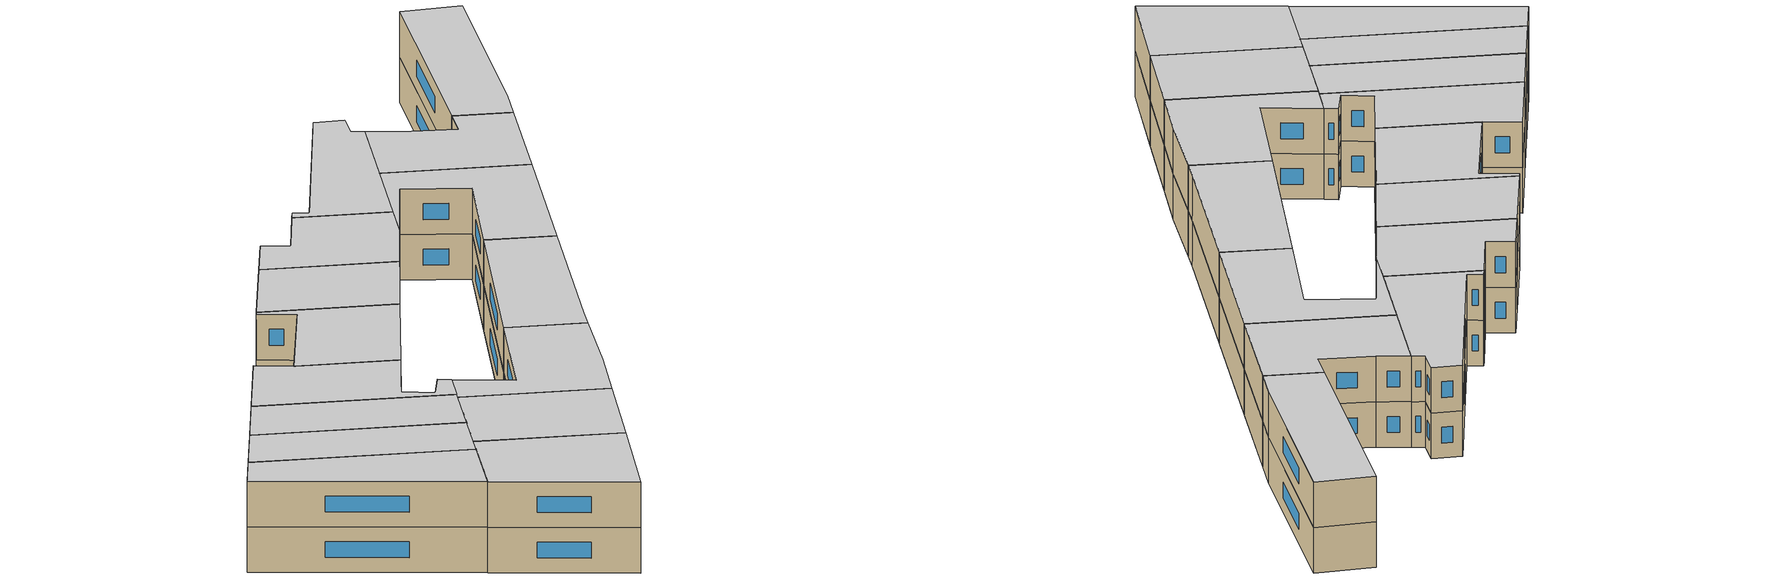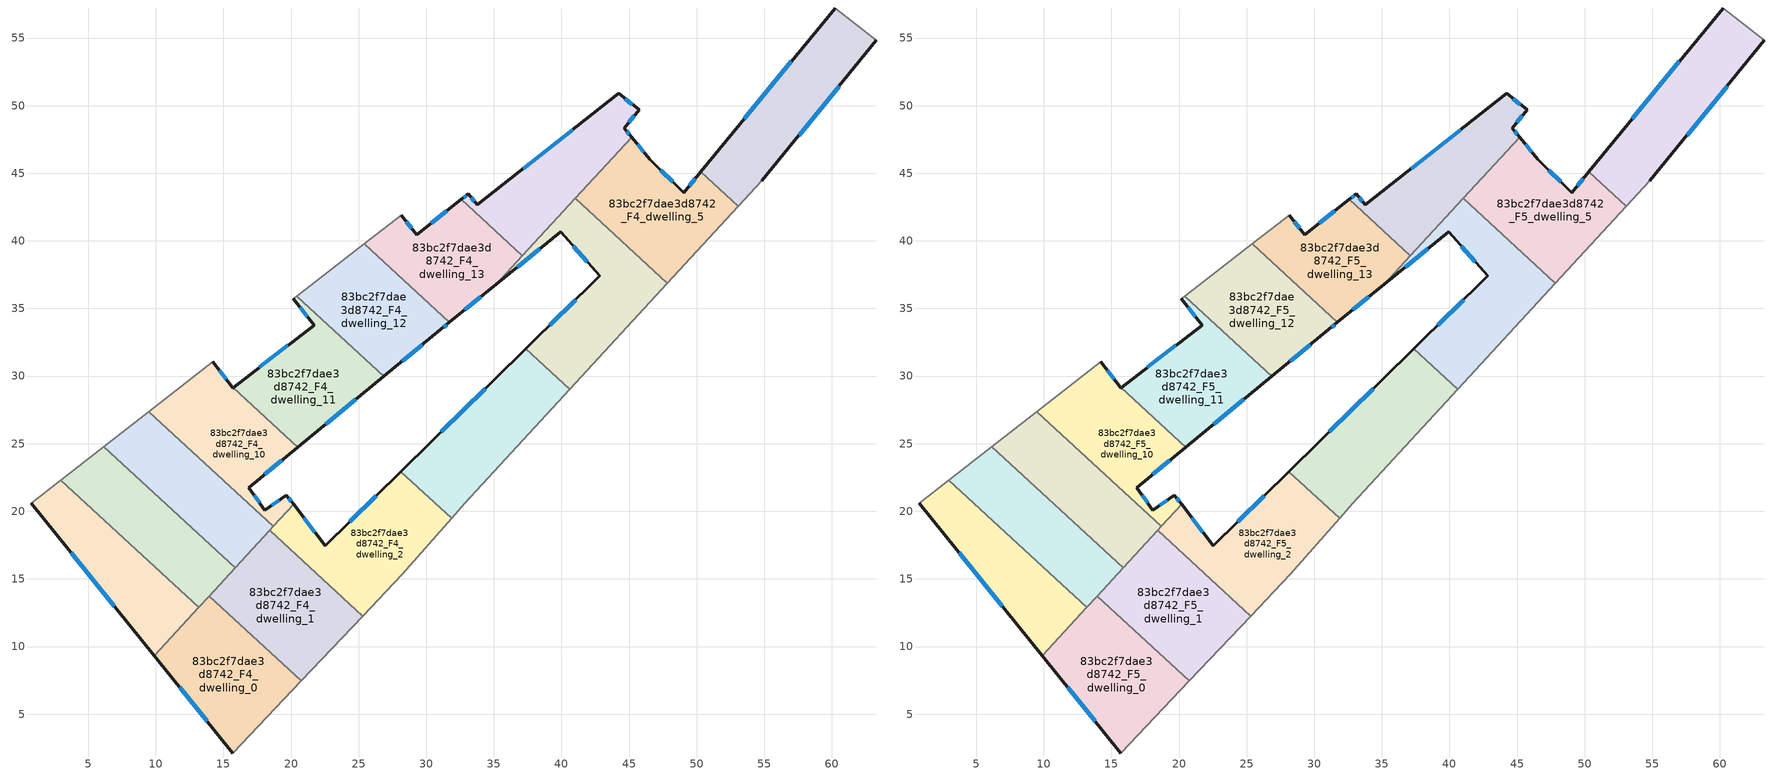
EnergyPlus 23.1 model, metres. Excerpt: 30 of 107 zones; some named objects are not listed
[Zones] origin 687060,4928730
83bc2f7dae3d8742_F4_dwelling_0
 floor to 83bc2f7dae3d8742_F3_dwelling_0 (EU_floor_Construction): 20.75,7.46 15.67,2.12 9.88,9.32 13.94,13.73 z12
 wall outside (EU_wall_Construction): 9.88,9.32 15.67,2.12 z12:15
 wall to 83bc2f7dae3d8742_F4_dwelling_1 (EU_wall_Construction): 20.75,7.46 13.94,13.73 z12:15
 wall adiabatic (EU_wall_Construction): 15.67,2.12 20.75,7.46 z12:15
 wall to 83bc2f7dae3d8742_F4_dwelling_7 (EU_wall_Construction): 13.17,12.9 9.88,9.32 z12:15
 wall to 83bc2f7dae3d8742_F4_dwelling_8 (EU_wall_Construction): 13.94,13.73 13.17,12.9 z12:15
 window (EU_Window_Construction): 11.76,6.98 13.79,4.47 z12.98:14.02
83bc2f7dae3d8742_F4_dwelling_1
 floor to 83bc2f7dae3d8742_F3_dwelling_1 (EU_floor_Construction): 25.3,12.25 20.75,7.46 13.94,13.73 18.41,18.59 z12
 wall to 83bc2f7dae3d8742_F4_dwelling_2 (EU_wall_Construction): 25.3,12.25 18.41,18.59 z12:15
 wall adiabatic (EU_wall_Construction): 20.75,7.46 25.3,12.25 z12:15
 wall to 83bc2f7dae3d8742_F4_dwelling_9 (EU_wall_Construction): 18.41,18.59 15.86,15.82 z12:15
 wall to 83bc2f7dae3d8742_F4_dwelling_8 (EU_wall_Construction): 15.86,15.82 13.94,13.73 z12:15
83bc2f7dae3d8742_F4_dwelling_10
 floor to 83bc2f7dae3d8742_F3_dwelling_10 (EU_floor_Construction): 15.71,29.14 20.49,24.74 16.88,21.75 18.06,20.07 19.67,21.21 20.19,20.52 18.69,18.9 9.48,27.38 14.19,31.05 15.69,29.12 z12
 wall outside (EU_wall_Construction): 20.19,20.52 19.67,21.21 18.06,20.07 16.88,21.75 20.49,24.74 / 15.71,29.14 15.69,29.12 14.19,31.05 z12:15
 wall to 83bc2f7dae3d8742_F4_dwelling_9 (EU_wall_Construction): 9.48,27.38 18.69,18.9 z12:15
 wall adiabatic (EU_wall_Construction): 14.19,31.05 9.48,27.38 z12:15
 wall to 83bc2f7dae3d8742_F4_dwelling_11 (EU_wall_Construction): 20.49,24.74 15.71,29.14 z12:15
 wall to 83bc2f7dae3d8742_F4_dwelling_2 (EU_wall_Construction): 18.69,18.9 20.19,20.52 z12:15
 window (EU_Window_Construction): 18.05,22.72 19.32,23.77 / 17.68,20.61 17.26,21.21 / 19.14,20.83 18.59,20.44 / 20.02,20.74 19.84,20.98 / 15.21,29.75 14.68,30.43 z12.98:14.02
83bc2f7dae3d8742_F4_dwelling_11
 floor to 83bc2f7dae3d8742_F3_dwelling_11 (EU_floor_Construction): 21.7,33.77 20.17,35.7 20.43,35.91 26.86,29.98 20.49,24.74 15.71,29.14 z12
 wall outside (EU_wall_Construction): 20.49,24.74 26.86,29.98 / 20.17,35.7 21.7,33.77 15.71,29.14 z12:15
 wall to 83bc2f7dae3d8742_F4_dwelling_12 (EU_wall_Construction): 26.86,29.98 20.43,35.91 z12:15
 wall adiabatic (EU_wall_Construction): 20.43,35.91 20.17,35.7 z12:15
 window (EU_Window_Construction): 22.56,26.44 24.79,28.28 / 19.76,32.27 17.66,30.65 / 20.67,35.08 21.2,34.4 z12.98:14.02
83bc2f7dae3d8742_F4_dwelling_12
 floor to 83bc2f7dae3d8742_F3_dwelling_12 (EU_floor_Construction): 31.71,33.97 31.08,33.46 26.86,29.98 20.43,35.91 25.41,39.77 z12
 wall outside (EU_wall_Construction): 26.86,29.98 31.08,33.46 31.71,33.97 z12:15
 wall adiabatic (EU_wall_Construction): 25.41,39.77 20.43,35.91 z12:15
 wall to 83bc2f7dae3d8742_F4_dwelling_13 (EU_wall_Construction): 31.71,33.97 25.41,39.77 z12:15
 window (EU_Window_Construction): 28.23,31.11 29.71,32.33 / 31.29,33.63 31.5,33.81 z12.98:14.02
83bc2f7dae3d8742_F4_dwelling_13
 floor to 83bc2f7dae3d8742_F3_dwelling_13 (EU_floor_Construction): 37.12,38.9 35.18,36.79 31.71,33.97 25.41,39.77 28.14,41.88 29.3,40.46 32.59,43.06 z12
 wall outside (EU_wall_Construction): 31.71,33.97 35.18,36.79 / 32.59,43.06 29.3,40.46 28.14,41.88 z12:15
 wall to 83bc2f7dae3d8742_F4_dwelling_14 (EU_wall_Construction): 37.12,38.9 32.59,43.06 z12:15
 wall adiabatic (EU_wall_Construction): 28.14,41.88 25.41,39.77 z12:15
 wall to 83bc2f7dae3d8742_F4_dwelling_4 (EU_wall_Construction): 35.18,36.79 37.12,38.9 z12:15
 window (EU_Window_Construction): 32.83,34.89 34.05,35.88 / 28.92,40.93 28.51,41.42 / 31.52,42.22 30.37,41.31 z12.98:14.02
83bc2f7dae3d8742_F4_dwelling_14
 floor to 83bc2f7dae3d8742_F3_dwelling_14 (EU_floor_Construction): 45.74,49.68 44.63,48.32 45.19,47.66 37.12,38.9 32.59,43.06 33.11,43.47 33.76,42.65 44.23,50.91 z12
 wall outside (EU_wall_Construction): 45.19,47.66 44.63,48.32 45.74,49.68 44.23,50.91 33.76,42.65 33.11,43.47 32.59,43.06 z12:15
 wall to 83bc2f7dae3d8742_F4_dwelling_5 (EU_wall_Construction): 41.02,43.14 45.19,47.66 z12:15
 wall to 83bc2f7dae3d8742_F4_dwelling_4 (EU_wall_Construction): 37.12,38.9 41.02,43.14 z12:15
 window (EU_Window_Construction): 45.25,50.08 44.73,50.51 / 44.99,48.77 45.38,49.24 / 45.01,47.88 44.81,48.11 / 32.95,43.34 32.76,43.2 / 33.55,42.92 33.32,43.21 / 40.83,48.23 37.16,45.34 z12.98:14.02
83bc2f7dae3d8742_F4_dwelling_2
 floor to 83bc2f7dae3d8742_F3_dwelling_2 (EU_floor_Construction): 31.87,19.47 28.24,15.36 25.3,12.25 18.41,18.59 20.19,20.52 22.54,17.43 28.12,22.93 z12
 wall outside (EU_wall_Construction): 28.12,22.93 22.54,17.43 20.19,20.52 z12:15
 wall to 83bc2f7dae3d8742_F4_dwelling_3 (EU_wall_Construction): 31.87,19.47 28.12,22.93 z12:15
 wall adiabatic (EU_wall_Construction): 25.3,12.25 28.24,15.36 31.87,19.47 z12:15
 wall to 83bc2f7dae3d8742_F4_dwelling_9 (EU_wall_Construction): 18.69,18.9 18.41,18.59 z12:15
 window (EU_Window_Construction): 21.77,18.44 20.95,19.52 / 26.3,21.14 24.35,19.22 z12.98:14.02
83bc2f7dae3d8742_F4_dwelling_3
 floor to 83bc2f7dae3d8742_F3_dwelling_3 (EU_floor_Construction): 40.62,29.02 32.85,20.59 31.87,19.47 28.12,22.93 37.36,32.02 z12
 wall outside (EU_wall_Construction): 37.36,32.02 28.12,22.93 z12:15
 wall to 83bc2f7dae3d8742_F4_dwelling_4 (EU_wall_Construction): 40.62,29.02 37.36,32.02 z12:15
 wall adiabatic (EU_wall_Construction): 31.87,19.47 32.85,20.59 40.62,29.02 z12:15
 window (EU_Window_Construction): 34.36,29.06 31.12,25.88 z12.98:14.02
83bc2f7dae3d8742_F4_dwelling_4
 floor to 83bc2f7dae3d8742_F3_dwelling_4 (EU_floor_Construction): 47.83,36.86 40.62,29.02 37.36,32.02 42.83,37.4 39.94,40.67 35.18,36.79 41.02,43.14 z12
 wall outside (EU_wall_Construction): 35.18,36.79 39.94,40.67 42.83,37.4 37.36,32.02 z12:15
 wall to 83bc2f7dae3d8742_F4_dwelling_5 (EU_wall_Construction): 47.83,36.86 41.02,43.14 z12:15
 wall adiabatic (EU_wall_Construction): 40.62,29.02 47.83,36.86 z12:15
 window (EU_Window_Construction): 40.88,39.61 41.89,38.47 / 36.73,38.06 38.39,39.41 / 41.05,35.65 39.14,33.77 z12.98:14.02
83bc2f7dae3d8742_F4_dwelling_5
 floor to 83bc2f7dae3d8742_F3_dwelling_5 (EU_floor_Construction): 50.3,45.1 53.07,42.54 47.83,36.86 41.02,43.14 45.19,47.66 46.54,46.03 49.05,43.57 z12
 wall outside (EU_wall_Construction): 50.3,45.1 49.05,43.57 46.54,46.03 45.19,47.66 z12:15
 wall to 83bc2f7dae3d8742_F4_dwelling_6 (EU_wall_Construction): 53.07,42.54 50.3,45.1 z12:15
 wall adiabatic (EU_wall_Construction): 47.83,36.86 53.07,42.54 z12:15
 window (EU_Window_Construction): 46.1,46.56 45.63,47.13 / 48.24,44.37 47.36,45.23 / 49.9,44.6 49.46,44.07 z12.98:14.02
83bc2f7dae3d8742_F4_dwelling_6
 floor to 83bc2f7dae3d8742_F3_dwelling_6 (EU_floor_Construction): 63.28,54.83 54.81,44.43 53.07,42.54 50.3,45.1 60.23,57.22 z12
 wall outside (EU_wall_Construction): 54.81,44.43 63.28,54.83 / 60.23,57.22 50.3,45.1 z12:15
 wall adiabatic (EU_wall_Construction): 63.28,54.83 60.23,57.22 / 53.07,42.54 54.81,44.43 z12:15
 window (EU_Window_Construction): 57.57,47.82 60.53,51.45 / 57,53.28 53.53,49.04 z12.98:14.02
83bc2f7dae3d8742_F4_dwelling_7
 floor to 83bc2f7dae3d8742_F3_dwelling_7 (EU_floor_Construction): 13.17,12.9 9.88,9.32 0.79,20.61 2.96,22.3 z12
 wall outside (EU_wall_Construction): 0.79,20.61 9.88,9.32 z12:15
 wall adiabatic (EU_wall_Construction): 2.96,22.3 0.79,20.61 z12:15
 wall to 83bc2f7dae3d8742_F4_dwelling_8 (EU_wall_Construction): 13.17,12.9 2.96,22.3 z12:15
 window (EU_Window_Construction): 3.74,16.94 6.92,12.99 z12.98:14.02
83bc2f7dae3d8742_F4_dwelling_8
 floor to 83bc2f7dae3d8742_F3_dwelling_8 (EU_floor_Construction): 15.86,15.82 13.17,12.9 2.96,22.3 6.14,24.78 z12
 wall adiabatic (EU_wall_Construction): 6.14,24.78 2.96,22.3 z12:15
 wall to 83bc2f7dae3d8742_F4_dwelling_9 (EU_wall_Construction): 15.86,15.82 6.14,24.78 z12:15
83bc2f7dae3d8742_F4_dwelling_9
 floor to 83bc2f7dae3d8742_F3_dwelling_9 (EU_floor_Construction): 18.69,18.9 15.86,15.82 6.14,24.78 9.48,27.38 z12
 wall adiabatic (EU_wall_Construction): 9.48,27.38 6.14,24.78 z12:15
83bc2f7dae3d8742_F5_dwelling_0
 floor to 83bc2f7dae3d8742_F4_dwelling_0 (EU_floor_Construction): 20.75,7.46 15.67,2.12 9.88,9.32 13.94,13.73 z15
 wall outside (EU_wall_Construction): 9.88,9.32 15.67,2.12 z15:18
 wall to 83bc2f7dae3d8742_F5_dwelling_1 (EU_wall_Construction): 20.75,7.46 13.94,13.73 z15:18
 wall adiabatic (EU_wall_Construction): 15.67,2.12 20.75,7.46 z15:18
 wall to 83bc2f7dae3d8742_F5_dwelling_7 (EU_wall_Construction): 13.17,12.9 9.88,9.32 z15:18
 wall to 83bc2f7dae3d8742_F5_dwelling_8 (EU_wall_Construction): 13.94,13.73 13.17,12.9 z15:18
 window (EU_Window_Construction): 11.76,6.98 13.79,4.47 z15.98:17.02
 ceiling to 83bc2f7dae3d8742_F6_dwelling_0 (EU_floor_Construction): 15.67,2.12 20.75,7.46 13.94,13.73 9.88,9.32 z18
83bc2f7dae3d8742_F5_dwelling_1
 floor to 83bc2f7dae3d8742_F4_dwelling_1 (EU_floor_Construction): 25.3,12.25 20.75,7.46 13.94,13.73 18.41,18.59 z15
 wall to 83bc2f7dae3d8742_F5_dwelling_2 (EU_wall_Construction): 25.3,12.25 18.41,18.59 z15:18
 wall adiabatic (EU_wall_Construction): 20.75,7.46 25.3,12.25 z15:18
 wall to 83bc2f7dae3d8742_F5_dwelling_9 (EU_wall_Construction): 18.41,18.59 15.86,15.82 z15:18
 wall to 83bc2f7dae3d8742_F5_dwelling_8 (EU_wall_Construction): 15.86,15.82 13.94,13.73 z15:18
 ceiling to 83bc2f7dae3d8742_F6_dwelling_1 (EU_floor_Construction): 20.75,7.46 25.3,12.25 18.41,18.59 13.94,13.73 z18
83bc2f7dae3d8742_F5_dwelling_10
 floor to 83bc2f7dae3d8742_F4_dwelling_10 (EU_floor_Construction): 15.71,29.14 20.49,24.74 16.88,21.75 18.06,20.07 19.67,21.21 20.19,20.52 18.69,18.9 9.48,27.38 14.19,31.05 15.69,29.12 z15
 wall outside (EU_wall_Construction): 20.19,20.52 19.67,21.21 18.06,20.07 16.88,21.75 20.49,24.74 / 15.71,29.14 15.69,29.12 14.19,31.05 z15:18
 wall to 83bc2f7dae3d8742_F5_dwelling_9 (EU_wall_Construction): 9.48,27.38 18.69,18.9 z15:18
 wall adiabatic (EU_wall_Construction): 14.19,31.05 9.48,27.38 z15:18
 wall to 83bc2f7dae3d8742_F5_dwelling_11 (EU_wall_Construction): 20.49,24.74 15.71,29.14 z15:18
 wall to 83bc2f7dae3d8742_F5_dwelling_2 (EU_wall_Construction): 18.69,18.9 20.19,20.52 z15:18
 window (EU_Window_Construction): 18.05,22.72 19.32,23.77 / 17.68,20.61 17.26,21.21 / 19.14,20.83 18.59,20.44 / 20.02,20.74 19.84,20.98 / 15.21,29.75 14.68,30.43 z15.98:17.02
 ceiling to 83bc2f7dae3d8742_F6_dwelling_10 (EU_floor_Construction): 20.19,20.52 19.67,21.21 18.06,20.07 16.88,21.75 20.49,24.74 15.71,29.14 15.69,29.12 14.19,31.05 9.48,27.38 18.69,18.9 z18
83bc2f7dae3d8742_F5_dwelling_11
 floor to 83bc2f7dae3d8742_F4_dwelling_11 (EU_floor_Construction): 21.7,33.77 20.17,35.7 20.43,35.91 26.86,29.98 20.49,24.74 15.71,29.14 z15
 wall outside (EU_wall_Construction): 20.49,24.74 26.86,29.98 / 20.17,35.7 21.7,33.77 15.71,29.14 z15:18
 wall to 83bc2f7dae3d8742_F5_dwelling_12 (EU_wall_Construction): 26.86,29.98 20.43,35.91 z15:18
 wall adiabatic (EU_wall_Construction): 20.43,35.91 20.17,35.7 z15:18
 window (EU_Window_Construction): 22.56,26.44 24.79,28.28 / 19.76,32.27 17.66,30.65 / 20.67,35.08 21.2,34.4 z15.98:17.02
 ceiling to 83bc2f7dae3d8742_F6_dwelling_11 (EU_floor_Construction): 26.86,29.98 20.43,35.91 20.17,35.7 21.7,33.77 15.71,29.14 20.49,24.74 z18
83bc2f7dae3d8742_F5_dwelling_12
 floor to 83bc2f7dae3d8742_F4_dwelling_12 (EU_floor_Construction): 31.71,33.97 31.08,33.46 26.86,29.98 20.43,35.91 25.41,39.77 z15
 wall outside (EU_wall_Construction): 26.86,29.98 31.08,33.46 31.71,33.97 z15:18
 wall adiabatic (EU_wall_Construction): 25.41,39.77 20.43,35.91 z15:18
 wall to 83bc2f7dae3d8742_F5_dwelling_13 (EU_wall_Construction): 31.71,33.97 25.41,39.77 z15:18
 window (EU_Window_Construction): 28.23,31.11 29.71,32.33 / 31.29,33.63 31.5,33.81 z15.98:17.02
 ceiling to 83bc2f7dae3d8742_F6_dwelling_12 (EU_floor_Construction): 31.08,33.46 31.71,33.97 25.41,39.77 20.43,35.91 26.86,29.98 z18
83bc2f7dae3d8742_F5_dwelling_13
 floor to 83bc2f7dae3d8742_F4_dwelling_13 (EU_floor_Construction): 37.12,38.9 35.18,36.79 31.71,33.97 25.41,39.77 28.14,41.88 29.3,40.46 32.59,43.06 z15
 wall outside (EU_wall_Construction): 31.71,33.97 35.18,36.79 / 32.59,43.06 29.3,40.46 28.14,41.88 z15:18
 wall to 83bc2f7dae3d8742_F5_dwelling_14 (EU_wall_Construction): 37.12,38.9 32.59,43.06 z15:18
 wall adiabatic (EU_wall_Construction): 28.14,41.88 25.41,39.77 z15:18
 wall to 83bc2f7dae3d8742_F5_dwelling_4 (EU_wall_Construction): 35.18,36.79 37.12,38.9 z15:18
 window (EU_Window_Construction): 32.83,34.89 34.05,35.88 / 28.92,40.93 28.51,41.42 / 31.52,42.22 30.37,41.31 z15.98:17.02
 ceiling to 83bc2f7dae3d8742_F6_dwelling_13 (EU_floor_Construction): 35.18,36.79 37.12,38.9 32.59,43.06 29.3,40.46 28.14,41.88 25.41,39.77 31.71,33.97 z18
83bc2f7dae3d8742_F5_dwelling_14
 floor to 83bc2f7dae3d8742_F4_dwelling_14 (EU_floor_Construction): 45.74,49.68 44.63,48.32 45.19,47.66 37.12,38.9 32.59,43.06 33.11,43.47 33.76,42.65 44.23,50.91 z15
 wall outside (EU_wall_Construction): 45.19,47.66 44.63,48.32 45.74,49.68 44.23,50.91 33.76,42.65 33.11,43.47 32.59,43.06 z15:18
 wall to 83bc2f7dae3d8742_F5_dwelling_5 (EU_wall_Construction): 41.02,43.14 45.19,47.66 z15:18
 wall to 83bc2f7dae3d8742_F5_dwelling_4 (EU_wall_Construction): 37.12,38.9 41.02,43.14 z15:18
 window (EU_Window_Construction): 45.25,50.08 44.73,50.51 / 44.99,48.77 45.38,49.24 / 45.01,47.88 44.81,48.11 / 32.95,43.34 32.76,43.2 / 33.55,42.92 33.32,43.21 / 40.83,48.23 37.16,45.34 z15.98:17.02
 ceiling to 83bc2f7dae3d8742_F6_dwelling_14 (EU_floor_Construction): 37.12,38.9 45.19,47.66 44.63,48.32 45.74,49.68 44.23,50.91 33.76,42.65 33.11,43.47 32.59,43.06 z18
83bc2f7dae3d8742_F5_dwelling_2
 floor to 83bc2f7dae3d8742_F4_dwelling_2 (EU_floor_Construction): 31.87,19.47 28.24,15.36 25.3,12.25 18.41,18.59 20.19,20.52 22.54,17.43 28.12,22.93 z15
 wall outside (EU_wall_Construction): 28.12,22.93 22.54,17.43 20.19,20.52 z15:18
 wall to 83bc2f7dae3d8742_F5_dwelling_3 (EU_wall_Construction): 31.87,19.47 28.12,22.93 z15:18
 wall adiabatic (EU_wall_Construction): 25.3,12.25 28.24,15.36 31.87,19.47 z15:18
 wall to 83bc2f7dae3d8742_F5_dwelling_9 (EU_wall_Construction): 18.69,18.9 18.41,18.59 z15:18
 window (EU_Window_Construction): 21.77,18.44 20.95,19.52 / 26.3,21.14 24.35,19.22 z15.98:17.02
 ceiling to 83bc2f7dae3d8742_F6_dwelling_2 (EU_floor_Construction): 28.24,15.36 31.87,19.47 28.12,22.93 22.54,17.43 20.19,20.52 18.41,18.59 25.3,12.25 z18
83bc2f7dae3d8742_F5_dwelling_3
 floor to 83bc2f7dae3d8742_F4_dwelling_3 (EU_floor_Construction): 40.62,29.02 32.85,20.59 31.87,19.47 28.12,22.93 37.36,32.02 z15
 wall outside (EU_wall_Construction): 37.36,32.02 28.12,22.93 z15:18
 wall to 83bc2f7dae3d8742_F5_dwelling_4 (EU_wall_Construction): 40.62,29.02 37.36,32.02 z15:18
 wall adiabatic (EU_wall_Construction): 31.87,19.47 32.85,20.59 40.62,29.02 z15:18
 window (EU_Window_Construction): 34.36,29.06 31.12,25.88 z15.98:17.02
 ceiling to 83bc2f7dae3d8742_F6_dwelling_3 (EU_floor_Construction): 32.85,20.59 40.62,29.02 37.36,32.02 28.12,22.93 31.87,19.47 z18
83bc2f7dae3d8742_F5_dwelling_4
 floor to 83bc2f7dae3d8742_F4_dwelling_4 (EU_floor_Construction): 47.83,36.86 40.62,29.02 37.36,32.02 42.83,37.4 39.94,40.67 35.18,36.79 41.02,43.14 z15
 wall outside (EU_wall_Construction): 35.18,36.79 39.94,40.67 42.83,37.4 37.36,32.02 z15:18
 wall to 83bc2f7dae3d8742_F5_dwelling_5 (EU_wall_Construction): 47.83,36.86 41.02,43.14 z15:18
 wall adiabatic (EU_wall_Construction): 40.62,29.02 47.83,36.86 z15:18
 window (EU_Window_Construction): 40.88,39.61 41.89,38.47 / 36.73,38.06 38.39,39.41 / 41.05,35.65 39.14,33.77 z15.98:17.02
 ceiling to 83bc2f7dae3d8742_F6_dwelling_4 (EU_floor_Construction): 40.62,29.02 47.83,36.86 41.02,43.14 35.18,36.79 39.94,40.67 42.83,37.4 37.36,32.02 z18
83bc2f7dae3d8742_F5_dwelling_5
 floor to 83bc2f7dae3d8742_F4_dwelling_5 (EU_floor_Construction): 50.3,45.1 53.07,42.54 47.83,36.86 41.02,43.14 45.19,47.66 46.54,46.03 49.05,43.57 z15
 wall outside (EU_wall_Construction): 50.3,45.1 49.05,43.57 46.54,46.03 45.19,47.66 z15:18
 wall to 83bc2f7dae3d8742_F5_dwelling_6 (EU_wall_Construction): 53.07,42.54 50.3,45.1 z15:18
 wall adiabatic (EU_wall_Construction): 47.83,36.86 53.07,42.54 z15:18
 window (EU_Window_Construction): 46.1,46.56 45.63,47.13 / 48.24,44.37 47.36,45.23 / 49.9,44.6 49.46,44.07 z15.98:17.02
 ceiling to 83bc2f7dae3d8742_F6_dwelling_5 (EU_floor_Construction): 47.83,36.86 53.07,42.54 50.3,45.1 49.05,43.57 46.54,46.03 45.19,47.66 41.02,43.14 z18
83bc2f7dae3d8742_F5_dwelling_6
 floor to 83bc2f7dae3d8742_F4_dwelling_6 (EU_floor_Construction): 63.28,54.83 54.81,44.43 53.07,42.54 50.3,45.1 60.23,57.22 z15
 wall outside (EU_wall_Construction): 54.81,44.43 63.28,54.83 / 60.23,57.22 50.3,45.1 z15:18
 wall adiabatic (EU_wall_Construction): 63.28,54.83 60.23,57.22 / 53.07,42.54 54.81,44.43 z15:18
 window (EU_Window_Construction): 57.57,47.82 60.53,51.45 / 57,53.28 53.53,49.04 z15.98:17.02
 ceiling to 83bc2f7dae3d8742_F6_dwelling_6 (EU_floor_Construction): 54.81,44.43 63.28,54.83 60.23,57.22 50.3,45.1 53.07,42.54 z18
83bc2f7dae3d8742_F5_dwelling_7
 floor to 83bc2f7dae3d8742_F4_dwelling_7 (EU_floor_Construction): 13.17,12.9 9.88,9.32 0.79,20.61 2.96,22.3 z15
 wall outside (EU_wall_Construction): 0.79,20.61 9.88,9.32 z15:18
 wall adiabatic (EU_wall_Construction): 2.96,22.3 0.79,20.61 z15:18
 wall to 83bc2f7dae3d8742_F5_dwelling_8 (EU_wall_Construction): 13.17,12.9 2.96,22.3 z15:18
 window (EU_Window_Construction): 3.74,16.94 6.92,12.99 z15.98:17.02
 ceiling to 83bc2f7dae3d8742_F6_dwelling_7 (EU_floor_Construction): 9.88,9.32 13.17,12.9 2.96,22.3 0.79,20.61 z18
83bc2f7dae3d8742_F5_dwelling_8
 floor to 83bc2f7dae3d8742_F4_dwelling_8 (EU_floor_Construction): 15.86,15.82 13.17,12.9 2.96,22.3 6.14,24.78 z15
 wall adiabatic (EU_wall_Construction): 6.14,24.78 2.96,22.3 z15:18
 wall to 83bc2f7dae3d8742_F5_dwelling_9 (EU_wall_Construction): 15.86,15.82 6.14,24.78 z15:18
 ceiling to 83bc2f7dae3d8742_F6_dwelling_8 (EU_floor_Construction): 13.17,12.9 15.86,15.82 6.14,24.78 2.96,22.3 z18
83bc2f7dae3d8742_F5_dwelling_9
 floor to 83bc2f7dae3d8742_F4_dwelling_9 (EU_floor_Construction): 18.69,18.9 15.86,15.82 6.14,24.78 9.48,27.38 z15
 wall adiabatic (EU_wall_Construction): 9.48,27.38 6.14,24.78 z15:18
 ceiling to 83bc2f7dae3d8742_F6_dwelling_9 (EU_floor_Construction): 15.86,15.82 18.69,18.9 9.48,27.38 6.14,24.78 z18
[Building]
EU S2 Campaign: North Axis=0; Terrain=City; Solar Distribution=FullExterior
[Site:Location]
Bologna: Latitude=44.5; Longitude=11.25; Time Zone=1; Elevation=37
[SizingPeriod:WeatherFileDays]
AnnualSizingPeriod: Begin Month=1; Begin Day of Month=1; End Month=12; End Day of Month=31; Day of Week for Start Day=Monday; Use Weather File Daylight Saving Period=No; Use Weather File Rain and Snow Indicators=No
[MATERIAL]
EU_InternalMass_Material: Roughness=MediumRough; Thickness=0.1; Conductivity=1; Density=1800; Specific Heat=900; Thermal Absorptance=0.9; Solar Absorptance=0.7; Visible Absorptance=0.7
[MATERIAL:NOMASS] Roughness=MediumRough; Thermal Absorptance=0.9; Solar Absorptance=0.7; Visible Absorptance=0.7
Name | Thermal Resistance
EU_wall_NoMass | 0.905828
EU_floor_NoMass | 0.67114
[WINDOWMATERIAL:SIMPLEGLAZINGSYSTEM]
EU_Window_SimpleGlazing: UFactor=4.52486; Solar Heat Gain Coefficient=0.85; Visible Transmittance=0.85
[CONSTRUCTION]
EU_wall_Construction: EU_wall_NoMass
EU_floor_Construction: EU_floor_NoMass
EU_Window_Construction: EU_Window_SimpleGlazing
EU_InternalMass_Construction: EU_InternalMass_Material
[ZONE] Type=1; Multiplier=1; Ceiling Height=autocalculate; Floor Area=autocalculate; Part of Total Floor Area=Yes
Name | Volume
83bc2f7dae3d8742_F4_dwelling_0; 83bc2f7dae3d8742_F5_dwelling_0 | 184.414
83bc2f7dae3d8742_F4_dwelling_1; 83bc2f7dae3d8742_F5_dwelling_1 | 184.446
83bc2f7dae3d8742_F4_dwelling_10; 83bc2f7dae3d8742_F5_dwelling_10 | 162.72
83bc2f7dae3d8742_F4_dwelling_11; 83bc2f7dae3d8742_F5_dwelling_11 | 160.017
83bc2f7dae3d8742_F4_dwelling_12; 83bc2f7dae3d8742_F5_dwelling_12 | 161.375
83bc2f7dae3d8742_F4_dwelling_13; 83bc2f7dae3d8742_F5_dwelling_13 | 161.38
83bc2f7dae3d8742_F4_dwelling_14; 83bc2f7dae3d8742_F5_dwelling_14 | 161.364
83bc2f7dae3d8742_F4_dwelling_2; 83bc2f7dae3d8742_F5_dwelling_2; 83bc2f7dae3d8742_F4_dwelling_5; 83bc2f7dae3d8742_F5_dwelling_5 | 184.406
83bc2f7dae3d8742_F4_dwelling_3; 83bc2f7dae3d8742_F5_dwelling_3 | 184.401
83bc2f7dae3d8742_F4_dwelling_4; 83bc2f7dae3d8742_F5_dwelling_4 | 184.411
83bc2f7dae3d8742_F4_dwelling_6; 83bc2f7dae3d8742_F5_dwelling_6 | 184.427
83bc2f7dae3d8742_F4_dwelling_7; 83bc2f7dae3d8742_F5_dwelling_7 | 161.367
83bc2f7dae3d8742_F4_dwelling_8; 83bc2f7dae3d8742_F5_dwelling_8 | 161.383
83bc2f7dae3d8742_F4_dwelling_9; 83bc2f7dae3d8742_F5_dwelling_9 | 161.377
[INTERNALMASS] Construction=EU_InternalMass_Construction
Name | Zone or ZoneList | Surface Area
83bc2f7dae3d8742_F4_dwelling_0_EU_InternalMass | 83bc2f7dae3d8742_F4_dwelling_0 | 61.4713
83bc2f7dae3d8742_F4_dwelling_1_EU_InternalMass | 83bc2f7dae3d8742_F4_dwelling_1 | 61.4819
83bc2f7dae3d8742_F4_dwelling_2_EU_InternalMass | 83bc2f7dae3d8742_F4_dwelling_2 | 61.4688
83bc2f7dae3d8742_F4_dwelling_3_EU_InternalMass | 83bc2f7dae3d8742_F4_dwelling_3 | 61.467
83bc2f7dae3d8742_F4_dwelling_4_EU_InternalMass | 83bc2f7dae3d8742_F4_dwelling_4 | 61.4704
83bc2f7dae3d8742_F4_dwelling_5_EU_InternalMass | 83bc2f7dae3d8742_F4_dwelling_5 | 61.4692
83bc2f7dae3d8742_F4_dwelling_6_EU_InternalMass | 83bc2f7dae3d8742_F4_dwelling_6 | 61.4756
83bc2f7dae3d8742_F4_dwelling_7_EU_InternalMass | 83bc2f7dae3d8742_F4_dwelling_7 | 53.7889
83bc2f7dae3d8742_F4_dwelling_8_EU_InternalMass | 83bc2f7dae3d8742_F4_dwelling_8 | 53.7941
83bc2f7dae3d8742_F4_dwelling_9_EU_InternalMass | 83bc2f7dae3d8742_F4_dwelling_9 | 53.7924
83bc2f7dae3d8742_F4_dwelling_10_EU_InternalMass | 83bc2f7dae3d8742_F4_dwelling_10 | 54.2381
83bc2f7dae3d8742_F4_dwelling_11_EU_InternalMass | 83bc2f7dae3d8742_F4_dwelling_11 | 53.3396
83bc2f7dae3d8742_F4_dwelling_12_EU_InternalMass | 83bc2f7dae3d8742_F4_dwelling_12 | 53.7919
83bc2f7dae3d8742_F4_dwelling_13_EU_InternalMass | 83bc2f7dae3d8742_F4_dwelling_13 | 53.7932
83bc2f7dae3d8742_F4_dwelling_14_EU_InternalMass | 83bc2f7dae3d8742_F4_dwelling_14 | 53.7873
83bc2f7dae3d8742_F5_dwelling_0_EU_InternalMass | 83bc2f7dae3d8742_F5_dwelling_0 | 61.4713
83bc2f7dae3d8742_F5_dwelling_1_EU_InternalMass | 83bc2f7dae3d8742_F5_dwelling_1 | 61.4819
83bc2f7dae3d8742_F5_dwelling_2_EU_InternalMass | 83bc2f7dae3d8742_F5_dwelling_2 | 61.4688
83bc2f7dae3d8742_F5_dwelling_3_EU_InternalMass | 83bc2f7dae3d8742_F5_dwelling_3 | 61.467
83bc2f7dae3d8742_F5_dwelling_4_EU_InternalMass | 83bc2f7dae3d8742_F5_dwelling_4 | 61.4704
83bc2f7dae3d8742_F5_dwelling_5_EU_InternalMass | 83bc2f7dae3d8742_F5_dwelling_5 | 61.4692
83bc2f7dae3d8742_F5_dwelling_6_EU_InternalMass | 83bc2f7dae3d8742_F5_dwelling_6 | 61.4756
83bc2f7dae3d8742_F5_dwelling_7_EU_InternalMass | 83bc2f7dae3d8742_F5_dwelling_7 | 53.7889
83bc2f7dae3d8742_F5_dwelling_8_EU_InternalMass | 83bc2f7dae3d8742_F5_dwelling_8 | 53.7941
83bc2f7dae3d8742_F5_dwelling_9_EU_InternalMass | 83bc2f7dae3d8742_F5_dwelling_9 | 53.7924
83bc2f7dae3d8742_F5_dwelling_10_EU_InternalMass | 83bc2f7dae3d8742_F5_dwelling_10 | 54.2381
83bc2f7dae3d8742_F5_dwelling_11_EU_InternalMass | 83bc2f7dae3d8742_F5_dwelling_11 | 53.3396
83bc2f7dae3d8742_F5_dwelling_12_EU_InternalMass | 83bc2f7dae3d8742_F5_dwelling_12 | 53.7919
83bc2f7dae3d8742_F5_dwelling_13_EU_InternalMass | 83bc2f7dae3d8742_F5_dwelling_13 | 53.7932
83bc2f7dae3d8742_F5_dwelling_14_EU_InternalMass | 83bc2f7dae3d8742_F5_dwelling_14 | 53.7873
[OTHEREQUIPMENT] Fuel Type=Electricity; Design Level Calculation Method=Watts/Area; Power per Zone Floor Area=1; Fraction Latent=0; Fraction Radiant=0; Fraction Lost=0; Carbon Dioxide Generation Rate=0; EndUse Subcategory=EU_Step8_InternalGains
Name | Zone or ZoneList or Space or SpaceList | Schedule
EU_Step8_InternalGain_83bc2f7dae3d8742_F4_dwelling_0_f000 | 83bc2f7dae3d8742_F4_dwelling_0 | EU_Step8_GainSchedule_83bc2f7dae3d8742_F4_dwelling_0_f000
EU_Step8_InternalGain_83bc2f7dae3d8742_F4_dwelling_1_f000 | 83bc2f7dae3d8742_F4_dwelling_1 | EU_Step8_GainSchedule_83bc2f7dae3d8742_F4_dwelling_1_f000
EU_Step8_InternalGain_83bc2f7dae3d8742_F4_dwelling_2_f000 | 83bc2f7dae3d8742_F4_dwelling_2 | EU_Step8_GainSchedule_83bc2f7dae3d8742_F4_dwelling_2_f000
EU_Step8_InternalGain_83bc2f7dae3d8742_F4_dwelling_3_f000 | 83bc2f7dae3d8742_F4_dwelling_3 | EU_Step8_GainSchedule_83bc2f7dae3d8742_F4_dwelling_3_f000
EU_Step8_InternalGain_83bc2f7dae3d8742_F4_dwelling_4_f000 | 83bc2f7dae3d8742_F4_dwelling_4 | EU_Step8_GainSchedule_83bc2f7dae3d8742_F4_dwelling_4_f000
EU_Step8_InternalGain_83bc2f7dae3d8742_F4_dwelling_5_f000 | 83bc2f7dae3d8742_F4_dwelling_5 | EU_Step8_GainSchedule_83bc2f7dae3d8742_F4_dwelling_5_f000
EU_Step8_InternalGain_83bc2f7dae3d8742_F4_dwelling_6_f000 | 83bc2f7dae3d8742_F4_dwelling_6 | EU_Step8_GainSchedule_83bc2f7dae3d8742_F4_dwelling_6_f000
EU_Step8_InternalGain_83bc2f7dae3d8742_F4_dwelling_7_f000 | 83bc2f7dae3d8742_F4_dwelling_7 | EU_Step8_GainSchedule_83bc2f7dae3d8742_F4_dwelling_7_f000
EU_Step8_InternalGain_83bc2f7dae3d8742_F4_dwelling_8_f000 | 83bc2f7dae3d8742_F4_dwelling_8 | EU_Step8_GainSchedule_83bc2f7dae3d8742_F4_dwelling_8_f000
EU_Step8_InternalGain_83bc2f7dae3d8742_F4_dwelling_9_f000 | 83bc2f7dae3d8742_F4_dwelling_9 | EU_Step8_GainSchedule_83bc2f7dae3d8742_F4_dwelling_9_f000
EU_Step8_InternalGain_83bc2f7dae3d8742_F4_dwelling_10_f000 | 83bc2f7dae3d8742_F4_dwelling_10 | EU_Step8_GainSchedule_83bc2f7dae3d8742_F4_dwelling_10_f000
EU_Step8_InternalGain_83bc2f7dae3d8742_F4_dwelling_11_f000 | 83bc2f7dae3d8742_F4_dwelling_11 | EU_Step8_GainSchedule_83bc2f7dae3d8742_F4_dwelling_11_f000
EU_Step8_InternalGain_83bc2f7dae3d8742_F4_dwelling_12_f000 | 83bc2f7dae3d8742_F4_dwelling_12 | EU_Step8_GainSchedule_83bc2f7dae3d8742_F4_dwelling_12_f000
EU_Step8_InternalGain_83bc2f7dae3d8742_F4_dwelling_13_f000 | 83bc2f7dae3d8742_F4_dwelling_13 | EU_Step8_GainSchedule_83bc2f7dae3d8742_F4_dwelling_13_f000
EU_Step8_InternalGain_83bc2f7dae3d8742_F4_dwelling_14_f000 | 83bc2f7dae3d8742_F4_dwelling_14 | EU_Step8_GainSchedule_83bc2f7dae3d8742_F4_dwelling_14_f000
EU_Step8_InternalGain_83bc2f7dae3d8742_F5_dwelling_0_f000 | 83bc2f7dae3d8742_F5_dwelling_0 | EU_Step8_GainSchedule_83bc2f7dae3d8742_F5_dwelling_0_f000
EU_Step8_InternalGain_83bc2f7dae3d8742_F5_dwelling_1_f000 | 83bc2f7dae3d8742_F5_dwelling_1 | EU_Step8_GainSchedule_83bc2f7dae3d8742_F5_dwelling_1_f000
EU_Step8_InternalGain_83bc2f7dae3d8742_F5_dwelling_2_f000 | 83bc2f7dae3d8742_F5_dwelling_2 | EU_Step8_GainSchedule_83bc2f7dae3d8742_F5_dwelling_2_f000
EU_Step8_InternalGain_83bc2f7dae3d8742_F5_dwelling_3_f000 | 83bc2f7dae3d8742_F5_dwelling_3 | EU_Step8_GainSchedule_83bc2f7dae3d8742_F5_dwelling_3_f000
EU_Step8_InternalGain_83bc2f7dae3d8742_F5_dwelling_4_f000 | 83bc2f7dae3d8742_F5_dwelling_4 | EU_Step8_GainSchedule_83bc2f7dae3d8742_F5_dwelling_4_f000
EU_Step8_InternalGain_83bc2f7dae3d8742_F5_dwelling_5_f000 | 83bc2f7dae3d8742_F5_dwelling_5 | EU_Step8_GainSchedule_83bc2f7dae3d8742_F5_dwelling_5_f000
EU_Step8_InternalGain_83bc2f7dae3d8742_F5_dwelling_6_f000 | 83bc2f7dae3d8742_F5_dwelling_6 | EU_Step8_GainSchedule_83bc2f7dae3d8742_F5_dwelling_6_f000
EU_Step8_InternalGain_83bc2f7dae3d8742_F5_dwelling_7_f000 | 83bc2f7dae3d8742_F5_dwelling_7 | EU_Step8_GainSchedule_83bc2f7dae3d8742_F5_dwelling_7_f000
EU_Step8_InternalGain_83bc2f7dae3d8742_F5_dwelling_8_f000 | 83bc2f7dae3d8742_F5_dwelling_8 | EU_Step8_GainSchedule_83bc2f7dae3d8742_F5_dwelling_8_f000
EU_Step8_InternalGain_83bc2f7dae3d8742_F5_dwelling_9_f000 | 83bc2f7dae3d8742_F5_dwelling_9 | EU_Step8_GainSchedule_83bc2f7dae3d8742_F5_dwelling_9_f000
EU_Step8_InternalGain_83bc2f7dae3d8742_F5_dwelling_10_f000 | 83bc2f7dae3d8742_F5_dwelling_10 | EU_Step8_GainSchedule_83bc2f7dae3d8742_F5_dwelling_10_f000
EU_Step8_InternalGain_83bc2f7dae3d8742_F5_dwelling_11_f000 | 83bc2f7dae3d8742_F5_dwelling_11 | EU_Step8_GainSchedule_83bc2f7dae3d8742_F5_dwelling_11_f000
EU_Step8_InternalGain_83bc2f7dae3d8742_F5_dwelling_12_f000 | 83bc2f7dae3d8742_F5_dwelling_12 | EU_Step8_GainSchedule_83bc2f7dae3d8742_F5_dwelling_12_f000
EU_Step8_InternalGain_83bc2f7dae3d8742_F5_dwelling_13_f000 | 83bc2f7dae3d8742_F5_dwelling_13 | EU_Step8_GainSchedule_83bc2f7dae3d8742_F5_dwelling_13_f000
EU_Step8_InternalGain_83bc2f7dae3d8742_F5_dwelling_14_f000 | 83bc2f7dae3d8742_F5_dwelling_14 | EU_Step8_GainSchedule_83bc2f7dae3d8742_F5_dwelling_14_f000
[ZONEVENTILATION:DESIGNFLOWRATE] Schedule=EU_AlwaysOn; Design Flow Rate Calculation Method=AirChanges/Hour; Air Changes per Hour=0.73129; Ventilation Type=Natural; Fan Pressure Rise=0; Fan Total Efficiency=1; Constant Term Coefficient=1; Temperature Term Coefficient=0; Velocity Term Coefficient=0; Velocity Squared Term Coefficient=0; Minimum Indoor Temperature=-100; Maximum Indoor Temperature=100; Delta Temperature=-100; Minimum Outdoor Temperature=-100; Maximum Outdoor Temperature=100; Maximum Wind Speed=40
Name | Zone or ZoneList or Space or SpaceList
EU_ConstantAir_83bc2f7dae3d8742_F4_dwelling_0 | 83bc2f7dae3d8742_F4_dwelling_0
EU_ConstantAir_83bc2f7dae3d8742_F4_dwelling_1 | 83bc2f7dae3d8742_F4_dwelling_1
EU_ConstantAir_83bc2f7dae3d8742_F4_dwelling_2 | 83bc2f7dae3d8742_F4_dwelling_2
EU_ConstantAir_83bc2f7dae3d8742_F4_dwelling_3 | 83bc2f7dae3d8742_F4_dwelling_3
EU_ConstantAir_83bc2f7dae3d8742_F4_dwelling_4 | 83bc2f7dae3d8742_F4_dwelling_4
EU_ConstantAir_83bc2f7dae3d8742_F4_dwelling_5 | 83bc2f7dae3d8742_F4_dwelling_5
EU_ConstantAir_83bc2f7dae3d8742_F4_dwelling_6 | 83bc2f7dae3d8742_F4_dwelling_6
EU_ConstantAir_83bc2f7dae3d8742_F4_dwelling_7 | 83bc2f7dae3d8742_F4_dwelling_7
EU_ConstantAir_83bc2f7dae3d8742_F4_dwelling_8 | 83bc2f7dae3d8742_F4_dwelling_8
EU_ConstantAir_83bc2f7dae3d8742_F4_dwelling_9 | 83bc2f7dae3d8742_F4_dwelling_9
EU_ConstantAir_83bc2f7dae3d8742_F4_dwelling_10 | 83bc2f7dae3d8742_F4_dwelling_10
EU_ConstantAir_83bc2f7dae3d8742_F4_dwelling_11 | 83bc2f7dae3d8742_F4_dwelling_11
EU_ConstantAir_83bc2f7dae3d8742_F4_dwelling_12 | 83bc2f7dae3d8742_F4_dwelling_12
EU_ConstantAir_83bc2f7dae3d8742_F4_dwelling_13 | 83bc2f7dae3d8742_F4_dwelling_13
EU_ConstantAir_83bc2f7dae3d8742_F4_dwelling_14 | 83bc2f7dae3d8742_F4_dwelling_14
EU_ConstantAir_83bc2f7dae3d8742_F5_dwelling_0 | 83bc2f7dae3d8742_F5_dwelling_0
EU_ConstantAir_83bc2f7dae3d8742_F5_dwelling_1 | 83bc2f7dae3d8742_F5_dwelling_1
EU_ConstantAir_83bc2f7dae3d8742_F5_dwelling_2 | 83bc2f7dae3d8742_F5_dwelling_2
EU_ConstantAir_83bc2f7dae3d8742_F5_dwelling_3 | 83bc2f7dae3d8742_F5_dwelling_3
EU_ConstantAir_83bc2f7dae3d8742_F5_dwelling_4 | 83bc2f7dae3d8742_F5_dwelling_4
EU_ConstantAir_83bc2f7dae3d8742_F5_dwelling_5 | 83bc2f7dae3d8742_F5_dwelling_5
EU_ConstantAir_83bc2f7dae3d8742_F5_dwelling_6 | 83bc2f7dae3d8742_F5_dwelling_6
EU_ConstantAir_83bc2f7dae3d8742_F5_dwelling_7 | 83bc2f7dae3d8742_F5_dwelling_7
EU_ConstantAir_83bc2f7dae3d8742_F5_dwelling_8 | 83bc2f7dae3d8742_F5_dwelling_8
EU_ConstantAir_83bc2f7dae3d8742_F5_dwelling_9 | 83bc2f7dae3d8742_F5_dwelling_9
EU_ConstantAir_83bc2f7dae3d8742_F5_dwelling_10 | 83bc2f7dae3d8742_F5_dwelling_10
EU_ConstantAir_83bc2f7dae3d8742_F5_dwelling_11 | 83bc2f7dae3d8742_F5_dwelling_11
EU_ConstantAir_83bc2f7dae3d8742_F5_dwelling_12 | 83bc2f7dae3d8742_F5_dwelling_12
EU_ConstantAir_83bc2f7dae3d8742_F5_dwelling_13 | 83bc2f7dae3d8742_F5_dwelling_13
EU_ConstantAir_83bc2f7dae3d8742_F5_dwelling_14 | 83bc2f7dae3d8742_F5_dwelling_14
[HVACTEMPLATE:THERMOSTAT] Constant Heating Setpoint=20; Constant Cooling Setpoint=50
EU_HeatOnly_83bc2f7dae3d8742_F0_dwelling_10; EU_HeatOnly_83bc2f7dae3d8742_F0_dwelling_11; EU_HeatOnly_83bc2f7dae3d8742_F0_dwelling_12; EU_HeatOnly_83bc2f7dae3d8742_F0_dwelling_13; EU_HeatOnly_83bc2f7dae3d8742_F0_dwelling_14; EU_HeatOnly_83bc2f7dae3d8742_F0_dwelling_15; EU_HeatOnly_83bc2f7dae3d8742_F1_dwelling_0; EU_HeatOnly_83bc2f7dae3d8742_F1_dwelling_1; EU_HeatOnly_83bc2f7dae3d8742_F1_dwelling_2; EU_HeatOnly_83bc2f7dae3d8742_F1_dwelling_3; EU_HeatOnly_83bc2f7dae3d8742_F1_dwelling_4; EU_HeatOnly_83bc2f7dae3d8742_F1_dwelling_5; EU_HeatOnly_83bc2f7dae3d8742_F1_dwelling_6; EU_HeatOnly_83bc2f7dae3d8742_F1_dwelling_7
[HVACTEMPLATE:ZONE:IDEALLOADSAIRSYSTEM] System Availability Schedule=EU_AlwaysOn; Maximum Heating Supply Air Temperature=50; Minimum Cooling Supply Air Temperature=13; Maximum Heating Supply Air Humidity Ratio=0.0156; Minimum Cooling Supply Air Humidity Ratio=0.0077; Heating Limit=NoLimit; Cooling Limit=NoLimit; Heating Availability Schedule=EU_AlwaysOn; Cooling Availability Schedule=EU_CoolingOff; Dehumidification Control Type=ConstantSensibleHeatRatio; Cooling Sensible Heat Ratio=0.7; Dehumidification Setpoint=60; Humidification Control Type=None; Humidification Setpoint=30; Outdoor Air Method=None; Outdoor Air Flow Rate per Person=0.00944; Outdoor Air Flow Rate per Zone Floor Area=0; Outdoor Air Flow Rate per Zone=0; Demand Controlled Ventilation Type=None; Outdoor Air Economizer Type=NoEconomizer; Heat Recovery Type=None; Sensible Heat Recovery Effectiveness=0.7; Latent Heat Recovery Effectiveness=0.65
Name | Template Thermostat
83bc2f7dae3d8742_F4_dwelling_0 | EU_HeatOnly_83bc2f7dae3d8742_F4_dwelling_0
83bc2f7dae3d8742_F4_dwelling_1 | EU_HeatOnly_83bc2f7dae3d8742_F4_dwelling_1
83bc2f7dae3d8742_F4_dwelling_2 | EU_HeatOnly_83bc2f7dae3d8742_F4_dwelling_2
83bc2f7dae3d8742_F4_dwelling_3 | EU_HeatOnly_83bc2f7dae3d8742_F4_dwelling_3
83bc2f7dae3d8742_F4_dwelling_4 | EU_HeatOnly_83bc2f7dae3d8742_F4_dwelling_4
83bc2f7dae3d8742_F4_dwelling_5 | EU_HeatOnly_83bc2f7dae3d8742_F4_dwelling_5
83bc2f7dae3d8742_F4_dwelling_6 | EU_HeatOnly_83bc2f7dae3d8742_F4_dwelling_6
83bc2f7dae3d8742_F4_dwelling_7 | EU_HeatOnly_83bc2f7dae3d8742_F4_dwelling_7
83bc2f7dae3d8742_F4_dwelling_8 | EU_HeatOnly_83bc2f7dae3d8742_F4_dwelling_8
83bc2f7dae3d8742_F4_dwelling_9 | EU_HeatOnly_83bc2f7dae3d8742_F4_dwelling_9
83bc2f7dae3d8742_F4_dwelling_10 | EU_HeatOnly_83bc2f7dae3d8742_F4_dwelling_10
83bc2f7dae3d8742_F4_dwelling_11 | EU_HeatOnly_83bc2f7dae3d8742_F4_dwelling_11
83bc2f7dae3d8742_F4_dwelling_12 | EU_HeatOnly_83bc2f7dae3d8742_F4_dwelling_12
83bc2f7dae3d8742_F4_dwelling_13 | EU_HeatOnly_83bc2f7dae3d8742_F4_dwelling_13
83bc2f7dae3d8742_F4_dwelling_14 | EU_HeatOnly_83bc2f7dae3d8742_F4_dwelling_14
83bc2f7dae3d8742_F5_dwelling_0 | EU_HeatOnly_83bc2f7dae3d8742_F5_dwelling_0
83bc2f7dae3d8742_F5_dwelling_1 | EU_HeatOnly_83bc2f7dae3d8742_F5_dwelling_1
83bc2f7dae3d8742_F5_dwelling_2 | EU_HeatOnly_83bc2f7dae3d8742_F5_dwelling_2
83bc2f7dae3d8742_F5_dwelling_3 | EU_HeatOnly_83bc2f7dae3d8742_F5_dwelling_3
83bc2f7dae3d8742_F5_dwelling_4 | EU_HeatOnly_83bc2f7dae3d8742_F5_dwelling_4
83bc2f7dae3d8742_F5_dwelling_5 | EU_HeatOnly_83bc2f7dae3d8742_F5_dwelling_5
83bc2f7dae3d8742_F5_dwelling_6 | EU_HeatOnly_83bc2f7dae3d8742_F5_dwelling_6
83bc2f7dae3d8742_F5_dwelling_7 | EU_HeatOnly_83bc2f7dae3d8742_F5_dwelling_7
83bc2f7dae3d8742_F5_dwelling_8 | EU_HeatOnly_83bc2f7dae3d8742_F5_dwelling_8
83bc2f7dae3d8742_F5_dwelling_9 | EU_HeatOnly_83bc2f7dae3d8742_F5_dwelling_9
83bc2f7dae3d8742_F5_dwelling_10 | EU_HeatOnly_83bc2f7dae3d8742_F5_dwelling_10
83bc2f7dae3d8742_F5_dwelling_11 | EU_HeatOnly_83bc2f7dae3d8742_F5_dwelling_11
83bc2f7dae3d8742_F5_dwelling_12 | EU_HeatOnly_83bc2f7dae3d8742_F5_dwelling_12
83bc2f7dae3d8742_F5_dwelling_13 | EU_HeatOnly_83bc2f7dae3d8742_F5_dwelling_13
83bc2f7dae3d8742_F5_dwelling_14 | EU_HeatOnly_83bc2f7dae3d8742_F5_dwelling_14
[SIZING:ZONE] Zone Cooling Design Supply Air Temperature Input Method=SupplyAirTemperature; Zone Cooling Design Supply Air Temperature=13; Zone Heating Design Supply Air Temperature Input Method=SupplyAirTemperature; Zone Heating Design Supply Air Temperature=50; Zone Cooling Design Supply Air Humidity Ratio=0.008; Zone Heating Design Supply Air Humidity Ratio=0.008; Cooling Design Air Flow Method=DesignDay; Cooling Design Air Flow Rate=0; Cooling Minimum Air Flow per Zone Floor Area=0.000762; Cooling Minimum Air Flow=0; Cooling Minimum Air Flow Fraction=0.2; Heating Design Air Flow Method=DesignDay; Heating Design Air Flow Rate=0; Heating Maximum Air Flow per Zone Floor Area=0.002032; Heating Maximum Air Flow=0.141576; Heating Maximum Air Flow Fraction=0.3; Account for Dedicated Outdoor Air System=No; Dedicated Outdoor Air System Control Strategy=NeutralSupplyAir; Dedicated Outdoor Air Low Setpoint Temperature for Design=autosize; Dedicated Outdoor Air High Setpoint Temperature for Design=autosize; Zone Load Sizing Method=Sensible Load Only No Latent Load; Zone Latent Cooling Design Supply Air Humidity Ratio Input Method=HumidityRatioDifference; Zone Cooling Design Supply Air Humidity Ratio Difference=0.005; Zone Latent Heating Design Supply Air Humidity Ratio Input Method=HumidityRatioDifference; Zone Humidification Design Supply Air Humidity Ratio Difference=0.005
83bc2f7dae3d8742_F4_dwelling_0; 83bc2f7dae3d8742_F4_dwelling_1; 83bc2f7dae3d8742_F4_dwelling_2; 83bc2f7dae3d8742_F4_dwelling_3; 83bc2f7dae3d8742_F4_dwelling_4; 83bc2f7dae3d8742_F4_dwelling_5; 83bc2f7dae3d8742_F4_dwelling_6; 83bc2f7dae3d8742_F4_dwelling_7; 83bc2f7dae3d8742_F4_dwelling_8; 83bc2f7dae3d8742_F4_dwelling_9; 83bc2f7dae3d8742_F4_dwelling_10; 83bc2f7dae3d8742_F4_dwelling_11; 83bc2f7dae3d8742_F4_dwelling_12; 83bc2f7dae3d8742_F4_dwelling_13; 83bc2f7dae3d8742_F4_dwelling_14; 83bc2f7dae3d8742_F5_dwelling_0; 83bc2f7dae3d8742_F5_dwelling_1; 83bc2f7dae3d8742_F5_dwelling_2; 83bc2f7dae3d8742_F5_dwelling_3; 83bc2f7dae3d8742_F5_dwelling_4; 83bc2f7dae3d8742_F5_dwelling_5; 83bc2f7dae3d8742_F5_dwelling_6; 83bc2f7dae3d8742_F5_dwelling_7; 83bc2f7dae3d8742_F5_dwelling_8; 83bc2f7dae3d8742_F5_dwelling_9; 83bc2f7dae3d8742_F5_dwelling_10; 83bc2f7dae3d8742_F5_dwelling_11; 83bc2f7dae3d8742_F5_dwelling_12; 83bc2f7dae3d8742_F5_dwelling_13; 83bc2f7dae3d8742_F5_dwelling_14
[SCHEDULE:CONSTANT]
Name | Hourly Value
EU_AlwaysOn | 1
EU_CoolingOff | 0
[SCHEDULE:FILE] Column Number=1; Rows to Skip at Top=0; Number of Hours of Data=8760; Column Separator=Comma; Interpolate to Timestep=No; Minutes per Item=60; Adjust Schedule for Daylight Savings=Yes
Name | File
EU_Step8_GainSchedule_83bc2f7dae3d8742_F4_dwelling_0_f000 | ../../schedules/83bc2f7dae3d8742/83bc2f7dae3d8742_F4_dwelling_0_f000_gain.csv
EU_Step8_GainSchedule_83bc2f7dae3d8742_F4_dwelling_1_f000 | ../../schedules/83bc2f7dae3d8742/83bc2f7dae3d8742_F4_dwelling_1_f000_gain.csv
EU_Step8_GainSchedule_83bc2f7dae3d8742_F4_dwelling_2_f000 | ../../schedules/83bc2f7dae3d8742/83bc2f7dae3d8742_F4_dwelling_2_f000_gain.csv
EU_Step8_GainSchedule_83bc2f7dae3d8742_F4_dwelling_3_f000 | ../../schedules/83bc2f7dae3d8742/83bc2f7dae3d8742_F4_dwelling_3_f000_gain.csv
EU_Step8_GainSchedule_83bc2f7dae3d8742_F4_dwelling_4_f000 | ../../schedules/83bc2f7dae3d8742/83bc2f7dae3d8742_F4_dwelling_4_f000_gain.csv
EU_Step8_GainSchedule_83bc2f7dae3d8742_F4_dwelling_5_f000 | ../../schedules/83bc2f7dae3d8742/83bc2f7dae3d8742_F4_dwelling_5_f000_gain.csv
EU_Step8_GainSchedule_83bc2f7dae3d8742_F4_dwelling_6_f000 | ../../schedules/83bc2f7dae3d8742/83bc2f7dae3d8742_F4_dwelling_6_f000_gain.csv
EU_Step8_GainSchedule_83bc2f7dae3d8742_F4_dwelling_7_f000 | ../../schedules/83bc2f7dae3d8742/83bc2f7dae3d8742_F4_dwelling_7_f000_gain.csv
EU_Step8_GainSchedule_83bc2f7dae3d8742_F4_dwelling_8_f000 | ../../schedules/83bc2f7dae3d8742/83bc2f7dae3d8742_F4_dwelling_8_f000_gain.csv
EU_Step8_GainSchedule_83bc2f7dae3d8742_F4_dwelling_9_f000 | ../../schedules/83bc2f7dae3d8742/83bc2f7dae3d8742_F4_dwelling_9_f000_gain.csv
EU_Step8_GainSchedule_83bc2f7dae3d8742_F4_dwelling_10_f000 | ../../schedules/83bc2f7dae3d8742/83bc2f7dae3d8742_F4_dwelling_10_f000_gain.csv
EU_Step8_GainSchedule_83bc2f7dae3d8742_F4_dwelling_11_f000 | ../../schedules/83bc2f7dae3d8742/83bc2f7dae3d8742_F4_dwelling_11_f000_gain.csv
EU_Step8_GainSchedule_83bc2f7dae3d8742_F4_dwelling_12_f000 | ../../schedules/83bc2f7dae3d8742/83bc2f7dae3d8742_F4_dwelling_12_f000_gain.csv
EU_Step8_GainSchedule_83bc2f7dae3d8742_F4_dwelling_13_f000 | ../../schedules/83bc2f7dae3d8742/83bc2f7dae3d8742_F4_dwelling_13_f000_gain.csv
EU_Step8_GainSchedule_83bc2f7dae3d8742_F4_dwelling_14_f000 | ../../schedules/83bc2f7dae3d8742/83bc2f7dae3d8742_F4_dwelling_14_f000_gain.csv
EU_Step8_GainSchedule_83bc2f7dae3d8742_F5_dwelling_0_f000 | ../../schedules/83bc2f7dae3d8742/83bc2f7dae3d8742_F5_dwelling_0_f000_gain.csv
EU_Step8_GainSchedule_83bc2f7dae3d8742_F5_dwelling_1_f000 | ../../schedules/83bc2f7dae3d8742/83bc2f7dae3d8742_F5_dwelling_1_f000_gain.csv
EU_Step8_GainSchedule_83bc2f7dae3d8742_F5_dwelling_2_f000 | ../../schedules/83bc2f7dae3d8742/83bc2f7dae3d8742_F5_dwelling_2_f000_gain.csv
EU_Step8_GainSchedule_83bc2f7dae3d8742_F5_dwelling_3_f000 | ../../schedules/83bc2f7dae3d8742/83bc2f7dae3d8742_F5_dwelling_3_f000_gain.csv
EU_Step8_GainSchedule_83bc2f7dae3d8742_F5_dwelling_4_f000 | ../../schedules/83bc2f7dae3d8742/83bc2f7dae3d8742_F5_dwelling_4_f000_gain.csv
EU_Step8_GainSchedule_83bc2f7dae3d8742_F5_dwelling_5_f000 | ../../schedules/83bc2f7dae3d8742/83bc2f7dae3d8742_F5_dwelling_5_f000_gain.csv
EU_Step8_GainSchedule_83bc2f7dae3d8742_F5_dwelling_6_f000 | ../../schedules/83bc2f7dae3d8742/83bc2f7dae3d8742_F5_dwelling_6_f000_gain.csv
EU_Step8_GainSchedule_83bc2f7dae3d8742_F5_dwelling_7_f000 | ../../schedules/83bc2f7dae3d8742/83bc2f7dae3d8742_F5_dwelling_7_f000_gain.csv
EU_Step8_GainSchedule_83bc2f7dae3d8742_F5_dwelling_8_f000 | ../../schedules/83bc2f7dae3d8742/83bc2f7dae3d8742_F5_dwelling_8_f000_gain.csv
EU_Step8_GainSchedule_83bc2f7dae3d8742_F5_dwelling_9_f000 | ../../schedules/83bc2f7dae3d8742/83bc2f7dae3d8742_F5_dwelling_9_f000_gain.csv
EU_Step8_GainSchedule_83bc2f7dae3d8742_F5_dwelling_10_f000 | ../../schedules/83bc2f7dae3d8742/83bc2f7dae3d8742_F5_dwelling_10_f000_gain.csv
EU_Step8_GainSchedule_83bc2f7dae3d8742_F5_dwelling_11_f000 | ../../schedules/83bc2f7dae3d8742/83bc2f7dae3d8742_F5_dwelling_11_f000_gain.csv
EU_Step8_GainSchedule_83bc2f7dae3d8742_F5_dwelling_12_f000 | ../../schedules/83bc2f7dae3d8742/83bc2f7dae3d8742_F5_dwelling_12_f000_gain.csv
EU_Step8_GainSchedule_83bc2f7dae3d8742_F5_dwelling_13_f000 | ../../schedules/83bc2f7dae3d8742/83bc2f7dae3d8742_F5_dwelling_13_f000_gain.csv
EU_Step8_GainSchedule_83bc2f7dae3d8742_F5_dwelling_14_f000 | ../../schedules/83bc2f7dae3d8742/83bc2f7dae3d8742_F5_dwelling_14_f000_gain.csv
